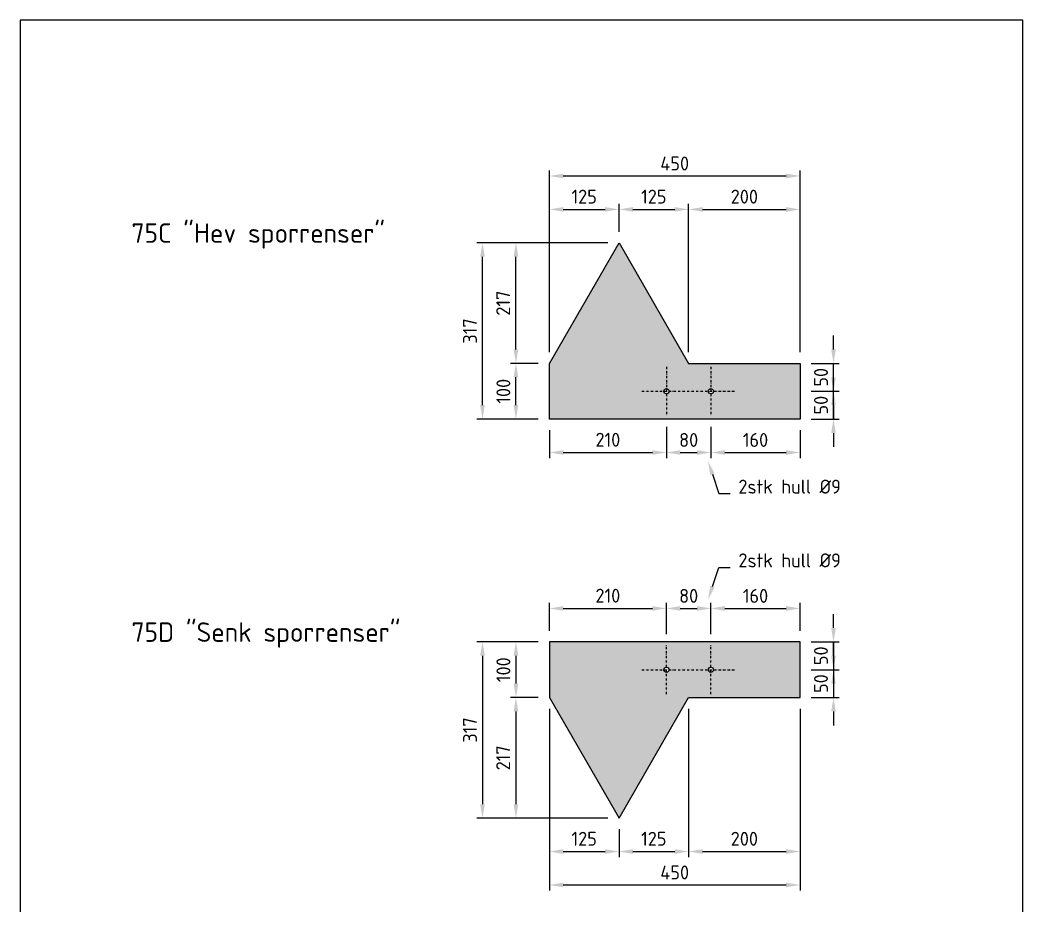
# Model space of a CAD drawing. Header units: millimetres. Extents: x 0 to 1800, y 0 to 2770.
# Drawn here: x 0 to 1800, y 1179 to 2770 of the extents above; entities that cross this region are included whole.
import ezdxf
from ezdxf import colors
from ezdxf.entities.mleader import LeaderData, LeaderLine
from ezdxf.math import Vec2, Vec3

# ---------------------------------------------------------------- set-up
doc = ezdxf.new("R2010")
doc.units = ezdxf.units.MM
doc.linetypes.add('DASHDOT', pattern=[8, 4, -2, 0, -2])
for name, color, linetype in [('DIM-ISO_1-10', 4, 'Continuous'), ('RAMME', 7, 'Continuous'), ('Skilt', 7, 'Continuous'), ('Skilt-kontur', 4, 'Continuous'), ('Tekst', 2, 'Continuous')]:
    doc.layers.add(name, color=color, linetype=linetype)
doc.layers.add('Hjelpelinjer', color=41, linetype='Continuous', plot=False)
doc.layers.add('Skravur-Gul', color=7, linetype='Continuous', true_color=0xffcc1f)
doc.styles.add('ISO25', font='ISO3098.shx')
doc.styles.add('ISO35', font='ISO3098.shx')
doc.dimstyles.new('DIM-ISO_1-10', dxfattribs={"dimscale": 10, "dimtxt": 2.5, "dimasz": 2.5, "dimexe": 1, "dimexo": 2, "dimgap": 1, "dimtad": 1, "dimdec": 0, "dimdsep": 46, "dimtxsty": 'ISO25', "dimcen": 0, "dimclrd": 256, "dimclre": 256, "dimclrt": 2, "dimadec": 0, "dimazin": 0, "dimtp": 0.1, "dimtm": 0.1, "dimtfac": 0.71, "dimtdec": 0, "dimtmove": 0, "dimatfit": 3, "dimfxl": 1, "dimtzin": 0, "dimarcsym": 0})

# ---------------------------------------------------------------- blocks, each defined once
blk = doc.blocks.new('*D12')
at = {"layer": 'Defpoints', "color": 0, "transparency": 16777216}
for p in [(1160, 1713.5), (950, 1653.5), (1160, 1647.4)]:
    blk.add_point(p, dxfattribs=at)
at = {"layer": 'DIM-ISO_1-10', "lineweight": -2, "transparency": 16777216}
for p, q in [((950, 1673.5), (950, 1723.5)), ((975, 1713.5), (1135, 1713.5)), ((1160, 1667.4), (1160, 1723.5))]:
    blk.add_line(p, q, dxfattribs=at)
at = {"layer": 'DIM-ISO_1-10', "transparency": 16777216}
for points in [[(975, 1717.7), (975, 1709.3), (950, 1713.5)], [(1135, 1717.7), (1135, 1709.3), (1160, 1713.5)]]:
    blk.add_solid(points, dxfattribs=at)
at = {"layer": 'DIM-ISO_1-10', "color": 2, "transparency": 16777216, "insert": (1055, 1736.4), "char_height": 25, "attachment_point": 5, "style": 'ISO25'}
blk.add_mtext('210', dxfattribs=at)
blk = doc.blocks.new('*D13')
at = {"layer": 'Defpoints', "color": 0, "transparency": 16777216}
for p in [(1240, 1713.5), (1160, 1647.4), (1240, 1647.4)]:
    blk.add_point(p, dxfattribs=at)
at = {"layer": 'DIM-ISO_1-10', "lineweight": -2, "transparency": 16777216}
for p, q in [((1160, 1667.4), (1160, 1723.5)), ((1185, 1713.5), (1215, 1713.5)), ((1240, 1667.4), (1240, 1723.5))]:
    blk.add_line(p, q, dxfattribs=at)
at = {"layer": 'DIM-ISO_1-10', "transparency": 16777216}
for points in [[(1185, 1717.7), (1185, 1709.3), (1160, 1713.5)], [(1215, 1717.7), (1215, 1709.3), (1240, 1713.5)]]:
    blk.add_solid(points, dxfattribs=at)
at = {"layer": 'DIM-ISO_1-10', "color": 2, "transparency": 16777216, "insert": (1200, 1736), "char_height": 25, "attachment_point": 5, "style": 'ISO25'}
blk.add_mtext('80', dxfattribs=at)
blk = doc.blocks.new('*D14')
at = {"layer": 'Defpoints', "color": 0, "transparency": 16777216}
for p in [(1400, 1713.5), (1240, 1647.4), (1400, 1653.5)]:
    blk.add_point(p, dxfattribs=at)
at = {"layer": 'DIM-ISO_1-10', "lineweight": -2, "transparency": 16777216}
for p, q in [((1240, 1667.4), (1240, 1723.5)), ((1265, 1713.5), (1375, 1713.5)), ((1400, 1673.5), (1400, 1723.5))]:
    blk.add_line(p, q, dxfattribs=at)
at = {"layer": 'DIM-ISO_1-10', "transparency": 16777216}
for points in [[(1265, 1717.7), (1265, 1709.3), (1240, 1713.5)], [(1375, 1717.7), (1375, 1709.3), (1400, 1713.5)]]:
    blk.add_solid(points, dxfattribs=at)
at = {"layer": 'DIM-ISO_1-10', "color": 2, "transparency": 16777216, "insert": (1320, 1736), "char_height": 25, "attachment_point": 5, "style": 'ISO25'}
blk.add_mtext('160', dxfattribs=at)
blk = doc.blocks.new('*D15')
at = {"layer": 'Defpoints', "color": 0, "transparency": 16777216}
for p in [(950, 1553.5), (1075, 1337), (1075, 1277)]:
    blk.add_point(p, dxfattribs=at)
at = {"layer": 'DIM-ISO_1-10', "lineweight": -2, "transparency": 16777216}
for p, q in [((950, 1533.5), (950, 1267)), ((1075, 1317), (1075, 1267)), ((975, 1277), (1050, 1277))]:
    blk.add_line(p, q, dxfattribs=at)
at = {"layer": 'DIM-ISO_1-10', "transparency": 16777216}
for points in [[(975, 1281.2), (975, 1272.8), (950, 1277)], [(1050, 1281.2), (1050, 1272.8), (1075, 1277)]]:
    blk.add_solid(points, dxfattribs=at)
at = {"layer": 'DIM-ISO_1-10', "color": 2, "transparency": 16777216, "insert": (1012.5, 1299.9), "char_height": 25, "attachment_point": 5, "style": 'ISO25'}
blk.add_mtext('125', dxfattribs=at)
blk = doc.blocks.new('*D16')
at = {"layer": 'Defpoints', "color": 0, "transparency": 16777216}
for p in [(1200, 1553.5), (1075, 1337), (1200, 1277)]:
    blk.add_point(p, dxfattribs=at)
at = {"layer": 'DIM-ISO_1-10', "lineweight": -2, "transparency": 16777216}
for p, q in [((1200, 1533.5), (1200, 1267)), ((1075, 1317), (1075, 1267)), ((1100, 1277), (1175, 1277))]:
    blk.add_line(p, q, dxfattribs=at)
at = {"layer": 'DIM-ISO_1-10', "transparency": 16777216}
for points in [[(1100, 1281.2), (1100, 1272.8), (1075, 1277)], [(1175, 1281.2), (1175, 1272.8), (1200, 1277)]]:
    blk.add_solid(points, dxfattribs=at)
at = {"layer": 'DIM-ISO_1-10', "color": 2, "transparency": 16777216, "insert": (1137.5, 1299.9), "char_height": 25, "attachment_point": 5, "style": 'ISO25'}
blk.add_mtext('125', dxfattribs=at)
blk = doc.blocks.new('*D17')
at = {"layer": 'Defpoints', "color": 0, "transparency": 16777216}
for p in [(1200, 1553.5), (1400, 1553.5), (1400, 1277)]:
    blk.add_point(p, dxfattribs=at)
at = {"layer": 'DIM-ISO_1-10', "lineweight": -2, "transparency": 16777216}
for p, q in [((1200, 1533.5), (1200, 1267)), ((1400, 1533.5), (1400, 1267)), ((1225, 1277), (1375, 1277))]:
    blk.add_line(p, q, dxfattribs=at)
at = {"layer": 'DIM-ISO_1-10', "transparency": 16777216}
for points in [[(1225, 1281.2), (1225, 1272.8), (1200, 1277)], [(1375, 1281.2), (1375, 1272.8), (1400, 1277)]]:
    blk.add_solid(points, dxfattribs=at)
at = {"layer": 'DIM-ISO_1-10', "color": 2, "transparency": 16777216, "insert": (1300, 1299.9), "char_height": 25, "attachment_point": 5, "style": 'ISO25'}
blk.add_mtext('200', dxfattribs=at)
blk = doc.blocks.new('*D18')
at = {"layer": 'Defpoints', "color": 0, "transparency": 16777216}
for p in [(950, 1653.5), (890, 1553.5), (950, 1553.5)]:
    blk.add_point(p, dxfattribs=at)
at = {"layer": 'DIM-ISO_1-10', "lineweight": -2, "transparency": 16777216}
for p, q in [((930, 1653.5), (880, 1653.5)), ((890, 1628.5), (890, 1578.5)), ((930, 1553.5), (880, 1553.5))]:
    blk.add_line(p, q, dxfattribs=at)
at = {"layer": 'DIM-ISO_1-10', "transparency": 16777216}
for points in [[(885.8, 1628.5), (894.2, 1628.5), (890, 1653.5)], [(885.8, 1578.5), (894.2, 1578.5), (890, 1553.5)]]:
    blk.add_solid(points, dxfattribs=at)
at = {"layer": 'DIM-ISO_1-10', "color": 2, "transparency": 16777216, "insert": (867.5, 1603.5), "char_height": 25, "attachment_point": 5, "rotation": 90, "style": 'ISO25'}
blk.add_mtext('100', dxfattribs=at)
blk = doc.blocks.new('*D19')
at = {"layer": 'Defpoints', "color": 0, "transparency": 16777216}
for p in [(950, 1553.5), (890, 1337), (1075, 1337)]:
    blk.add_point(p, dxfattribs=at)
at = {"layer": 'DIM-ISO_1-10', "lineweight": -2, "transparency": 16777216}
for p, q in [((930, 1553.5), (880, 1553.5)), ((890, 1528.5), (890, 1362)), ((1055, 1337), (880, 1337))]:
    blk.add_line(p, q, dxfattribs=at)
at = {"layer": 'DIM-ISO_1-10', "transparency": 16777216}
for points in [[(885.8, 1528.5), (894.2, 1528.5), (890, 1553.5)], [(885.8, 1362), (894.2, 1362), (890, 1337)]]:
    blk.add_solid(points, dxfattribs=at)
at = {"layer": 'DIM-ISO_1-10', "color": 2, "transparency": 16777216, "insert": (867.1, 1445.2), "char_height": 25, "attachment_point": 5, "rotation": 90, "style": 'ISO25'}
blk.add_mtext('217', dxfattribs=at)
blk = doc.blocks.new('*D20')
at = {"layer": 'Defpoints', "color": 0, "transparency": 16777216}
for p in [(950, 1653.5), (830, 1337), (1075, 1337)]:
    blk.add_point(p, dxfattribs=at)
at = {"layer": 'DIM-ISO_1-10', "lineweight": -2, "transparency": 16777216}
for p, q in [((930, 1653.5), (820, 1653.5)), ((830, 1628.5), (830, 1362)), ((1055, 1337), (820, 1337))]:
    blk.add_line(p, q, dxfattribs=at)
at = {"layer": 'DIM-ISO_1-10', "transparency": 16777216}
for points in [[(825.8, 1628.5), (834.2, 1628.5), (830, 1653.5)], [(825.8, 1362), (834.2, 1362), (830, 1337)]]:
    blk.add_solid(points, dxfattribs=at)
at = {"layer": 'DIM-ISO_1-10', "color": 2, "transparency": 16777216, "insert": (807.5, 1495.2), "char_height": 25, "attachment_point": 5, "rotation": 90, "style": 'ISO25'}
blk.add_mtext('317', dxfattribs=at)
blk = doc.blocks.new('*D21')
at = {"layer": 'Defpoints', "color": 0, "transparency": 16777216}
for p in [(950, 1553.5), (1400, 1553.5), (1400, 1217)]:
    blk.add_point(p, dxfattribs=at)
at = {"layer": 'DIM-ISO_1-10', "lineweight": -2, "transparency": 16777216}
for p, q in [((950, 1533.5), (950, 1207)), ((1400, 1533.5), (1400, 1207)), ((975, 1217), (1375, 1217))]:
    blk.add_line(p, q, dxfattribs=at)
at = {"layer": 'DIM-ISO_1-10', "transparency": 16777216}
for points in [[(975, 1221.2), (975, 1212.8), (950, 1217)], [(1375, 1221.2), (1375, 1212.8), (1400, 1217)]]:
    blk.add_solid(points, dxfattribs=at)
at = {"layer": 'DIM-ISO_1-10', "color": 2, "transparency": 16777216, "insert": (1175, 1239.5), "char_height": 25, "attachment_point": 5, "style": 'ISO25'}
blk.add_mtext('450', dxfattribs=at)
blk = doc.blocks.new('*D22')
at = {"layer": 'Defpoints', "color": 0, "transparency": 16777216}
for p in [(1400, 1653.5), (1400, 1603.5), (1460, 1603.5)]:
    blk.add_point(p, dxfattribs=at)
at = {"layer": 'DIM-ISO_1-10', "lineweight": -2, "transparency": 16777216}
for p, q in [((1460, 1678.5), (1460, 1703.5)), ((1420, 1653.5), (1470, 1653.5)), ((1460, 1653.5), (1460, 1603.5)), ((1420, 1603.5), (1470, 1603.5)), ((1460, 1578.5), (1460, 1553.5))]:
    blk.add_line(p, q, dxfattribs=at)
at = {"layer": 'DIM-ISO_1-10', "transparency": 16777216}
for points in [[(1455.8, 1678.5), (1464.2, 1678.5), (1460, 1653.5)], [(1455.8, 1578.5), (1464.2, 1578.5), (1460, 1603.5)]]:
    blk.add_solid(points, dxfattribs=at)
at = {"layer": 'DIM-ISO_1-10', "color": 2, "transparency": 16777216, "insert": (1437.5, 1628.5), "char_height": 25, "attachment_point": 5, "rotation": 90, "style": 'ISO25'}
blk.add_mtext('50', dxfattribs=at)
blk = doc.blocks.new('*D23')
at = {"layer": 'Defpoints', "color": 0, "transparency": 16777216}
for p in [(1400, 1603.5), (1400, 1553.5), (1460, 1553.5)]:
    blk.add_point(p, dxfattribs=at)
at = {"layer": 'DIM-ISO_1-10', "lineweight": -2, "transparency": 16777216}
for p, q in [((1460, 1628.5), (1460, 1653.5)), ((1420, 1603.5), (1470, 1603.5)), ((1460, 1603.5), (1460, 1553.5)), ((1420, 1553.5), (1470, 1553.5)), ((1460, 1528.5), (1460, 1503.5))]:
    blk.add_line(p, q, dxfattribs=at)
at = {"layer": 'DIM-ISO_1-10', "transparency": 16777216}
for points in [[(1455.8, 1628.5), (1464.2, 1628.5), (1460, 1603.5)], [(1455.8, 1528.5), (1464.2, 1528.5), (1460, 1553.5)]]:
    blk.add_solid(points, dxfattribs=at)
at = {"layer": 'DIM-ISO_1-10', "color": 2, "transparency": 16777216, "insert": (1437.5, 1578.5), "char_height": 25, "attachment_point": 5, "rotation": 90, "style": 'ISO25'}
blk.add_mtext('50', dxfattribs=at)
blk = doc.blocks.new('*D24')
at = {"layer": 'Defpoints', "color": 0, "transparency": 16777216}
for p in [(950, 2053.5), (1160, 2059.6), (1160, 1993.5)]:
    blk.add_point(p, dxfattribs=at)
at = {"layer": 'DIM-ISO_1-10', "lineweight": -2, "transparency": 16777216}
for p, q in [((1160, 2039.6), (1160, 1983.5)), ((950, 2033.5), (950, 1983.5)), ((975, 1993.5), (1135, 1993.5))]:
    blk.add_line(p, q, dxfattribs=at)
at = {"layer": 'DIM-ISO_1-10', "transparency": 16777216}
for points in [[(975, 1997.7), (975, 1989.3), (950, 1993.5)], [(1135, 1997.7), (1135, 1989.3), (1160, 1993.5)]]:
    blk.add_solid(points, dxfattribs=at)
at = {"layer": 'DIM-ISO_1-10', "color": 2, "transparency": 16777216, "insert": (1055, 2016.4), "char_height": 25, "attachment_point": 5, "style": 'ISO25'}
blk.add_mtext('210', dxfattribs=at)
blk = doc.blocks.new('*D25')
at = {"layer": 'Defpoints', "color": 0, "transparency": 16777216}
for p in [(1160, 2059.6), (1240, 2059.6), (1240, 1993.5)]:
    blk.add_point(p, dxfattribs=at)
at = {"layer": 'DIM-ISO_1-10', "lineweight": -2, "transparency": 16777216}
for p, q in [((1160, 2039.6), (1160, 1983.5)), ((1240, 2039.6), (1240, 1983.5)), ((1185, 1993.5), (1215, 1993.5))]:
    blk.add_line(p, q, dxfattribs=at)
at = {"layer": 'DIM-ISO_1-10', "transparency": 16777216}
for points in [[(1185, 1997.7), (1185, 1989.3), (1160, 1993.5)], [(1215, 1997.7), (1215, 1989.3), (1240, 1993.5)]]:
    blk.add_solid(points, dxfattribs=at)
at = {"layer": 'DIM-ISO_1-10', "color": 2, "transparency": 16777216, "insert": (1200, 2016), "char_height": 25, "attachment_point": 5, "style": 'ISO25'}
blk.add_mtext('80', dxfattribs=at)
blk = doc.blocks.new('*D26')
at = {"layer": 'Defpoints', "color": 0, "transparency": 16777216}
for p in [(1240, 2059.6), (1400, 2053.5), (1400, 1993.5)]:
    blk.add_point(p, dxfattribs=at)
at = {"layer": 'DIM-ISO_1-10', "lineweight": -2, "transparency": 16777216}
for p, q in [((1240, 2039.6), (1240, 1983.5)), ((1400, 2033.5), (1400, 1983.5)), ((1265, 1993.5), (1375, 1993.5))]:
    blk.add_line(p, q, dxfattribs=at)
at = {"layer": 'DIM-ISO_1-10', "transparency": 16777216}
for points in [[(1265, 1997.7), (1265, 1989.3), (1240, 1993.5)], [(1375, 1997.7), (1375, 1989.3), (1400, 1993.5)]]:
    blk.add_solid(points, dxfattribs=at)
at = {"layer": 'DIM-ISO_1-10', "color": 2, "transparency": 16777216, "insert": (1320, 2016), "char_height": 25, "attachment_point": 5, "style": 'ISO25'}
blk.add_mtext('160', dxfattribs=at)
blk = doc.blocks.new('*D27')
at = {"layer": 'Defpoints', "color": 0, "transparency": 16777216}
for p in [(1075, 2430), (1075, 2370), (950, 2153.5)]:
    blk.add_point(p, dxfattribs=at)
at = {"layer": 'DIM-ISO_1-10', "lineweight": -2, "transparency": 16777216}
for p, q in [((950, 2173.5), (950, 2440)), ((975, 2430), (1050, 2430)), ((1075, 2390), (1075, 2440))]:
    blk.add_line(p, q, dxfattribs=at)
at = {"layer": 'DIM-ISO_1-10', "transparency": 16777216}
for points in [[(975, 2434.2), (975, 2425.8), (950, 2430)], [(1050, 2434.2), (1050, 2425.8), (1075, 2430)]]:
    blk.add_solid(points, dxfattribs=at)
at = {"layer": 'DIM-ISO_1-10', "color": 2, "transparency": 16777216, "insert": (1012.5, 2452.9), "char_height": 25, "attachment_point": 5, "style": 'ISO25'}
blk.add_mtext('125', dxfattribs=at)
blk = doc.blocks.new('*D28')
at = {"layer": 'Defpoints', "color": 0, "transparency": 16777216}
for p in [(1200, 2430), (1075, 2370), (1200, 2153.5)]:
    blk.add_point(p, dxfattribs=at)
at = {"layer": 'DIM-ISO_1-10', "lineweight": -2, "transparency": 16777216}
for p, q in [((1075, 2390), (1075, 2440)), ((1100, 2430), (1175, 2430)), ((1200, 2173.5), (1200, 2440))]:
    blk.add_line(p, q, dxfattribs=at)
at = {"layer": 'DIM-ISO_1-10', "transparency": 16777216}
for points in [[(1100, 2434.2), (1100, 2425.8), (1075, 2430)], [(1175, 2434.2), (1175, 2425.8), (1200, 2430)]]:
    blk.add_solid(points, dxfattribs=at)
at = {"layer": 'DIM-ISO_1-10', "color": 2, "transparency": 16777216, "insert": (1137.5, 2452.9), "char_height": 25, "attachment_point": 5, "style": 'ISO25'}
blk.add_mtext('125', dxfattribs=at)
blk = doc.blocks.new('*D29')
at = {"layer": 'Defpoints', "color": 0, "transparency": 16777216}
for p in [(1400, 2430), (1200, 2153.5), (1400, 2153.5)]:
    blk.add_point(p, dxfattribs=at)
at = {"layer": 'DIM-ISO_1-10', "lineweight": -2, "transparency": 16777216}
for p, q in [((1200, 2173.5), (1200, 2440)), ((1225, 2430), (1375, 2430)), ((1400, 2173.5), (1400, 2440))]:
    blk.add_line(p, q, dxfattribs=at)
at = {"layer": 'DIM-ISO_1-10', "transparency": 16777216}
for points in [[(1225, 2434.2), (1225, 2425.8), (1200, 2430)], [(1375, 2434.2), (1375, 2425.8), (1400, 2430)]]:
    blk.add_solid(points, dxfattribs=at)
at = {"layer": 'DIM-ISO_1-10', "color": 2, "transparency": 16777216, "insert": (1300, 2452.9), "char_height": 25, "attachment_point": 5, "style": 'ISO25'}
blk.add_mtext('200', dxfattribs=at)
blk = doc.blocks.new('*D30')
at = {"layer": 'Defpoints', "color": 0, "transparency": 16777216}
for p in [(890, 2153.5), (950, 2153.5), (950, 2053.5)]:
    blk.add_point(p, dxfattribs=at)
at = {"layer": 'DIM-ISO_1-10', "lineweight": -2, "transparency": 16777216}
for p, q in [((930, 2153.5), (880, 2153.5)), ((890, 2078.5), (890, 2128.5)), ((930, 2053.5), (880, 2053.5))]:
    blk.add_line(p, q, dxfattribs=at)
at = {"layer": 'DIM-ISO_1-10', "transparency": 16777216}
for points in [[(885.8, 2128.5), (894.2, 2128.5), (890, 2153.5)], [(885.8, 2078.5), (894.2, 2078.5), (890, 2053.5)]]:
    blk.add_solid(points, dxfattribs=at)
at = {"layer": 'DIM-ISO_1-10', "color": 2, "transparency": 16777216, "insert": (867.5, 2103.5), "char_height": 25, "attachment_point": 5, "rotation": 90, "style": 'ISO25'}
blk.add_mtext('100', dxfattribs=at)
blk = doc.blocks.new('*D7')
at = {"layer": 'Defpoints', "color": 0, "transparency": 16777216}
for p in [(890, 2370), (1075, 2370), (950, 2153.5)]:
    blk.add_point(p, dxfattribs=at)
at = {"layer": 'DIM-ISO_1-10', "lineweight": -2, "transparency": 16777216}
for p, q in [((1055, 2370), (880, 2370)), ((890, 2178.5), (890, 2345)), ((930, 2153.5), (880, 2153.5))]:
    blk.add_line(p, q, dxfattribs=at)
at = {"layer": 'DIM-ISO_1-10', "transparency": 16777216}
for points in [[(885.8, 2345), (894.2, 2345), (890, 2370)], [(885.8, 2178.5), (894.2, 2178.5), (890, 2153.5)]]:
    blk.add_solid(points, dxfattribs=at)
at = {"layer": 'DIM-ISO_1-10', "color": 2, "transparency": 16777216, "insert": (867.1, 2261.7), "char_height": 25, "attachment_point": 5, "rotation": 90, "style": 'ISO25'}
blk.add_mtext('217', dxfattribs=at)
blk = doc.blocks.new('*D8')
at = {"layer": 'Defpoints', "color": 0, "transparency": 16777216}
for p in [(830, 2370), (1075, 2370), (950, 2053.5)]:
    blk.add_point(p, dxfattribs=at)
at = {"layer": 'DIM-ISO_1-10', "lineweight": -2, "transparency": 16777216}
for p, q in [((1055, 2370), (820, 2370)), ((830, 2078.5), (830, 2345)), ((930, 2053.5), (820, 2053.5))]:
    blk.add_line(p, q, dxfattribs=at)
at = {"layer": 'DIM-ISO_1-10', "transparency": 16777216}
for points in [[(825.8, 2345), (834.2, 2345), (830, 2370)], [(825.8, 2078.5), (834.2, 2078.5), (830, 2053.5)]]:
    blk.add_solid(points, dxfattribs=at)
at = {"layer": 'DIM-ISO_1-10', "color": 2, "transparency": 16777216, "insert": (807.5, 2211.7), "char_height": 25, "attachment_point": 5, "rotation": 90, "style": 'ISO25'}
blk.add_mtext('317', dxfattribs=at)
blk = doc.blocks.new('*D9')
at = {"layer": 'Defpoints', "color": 0, "transparency": 16777216}
for p in [(1400, 2490), (950, 2153.5), (1400, 2153.5)]:
    blk.add_point(p, dxfattribs=at)
at = {"layer": 'DIM-ISO_1-10', "lineweight": -2, "transparency": 16777216}
for p, q in [((950, 2173.5), (950, 2500)), ((975, 2490), (1375, 2490)), ((1400, 2173.5), (1400, 2500))]:
    blk.add_line(p, q, dxfattribs=at)
at = {"layer": 'DIM-ISO_1-10', "transparency": 16777216}
for points in [[(975, 2494.2), (975, 2485.8), (950, 2490)], [(1375, 2494.2), (1375, 2485.8), (1400, 2490)]]:
    blk.add_solid(points, dxfattribs=at)
at = {"layer": 'DIM-ISO_1-10', "color": 2, "transparency": 16777216, "insert": (1175, 2512.5), "char_height": 25, "attachment_point": 5, "style": 'ISO25'}
blk.add_mtext('450', dxfattribs=at)
blk = doc.blocks.new('*D10')
at = {"layer": 'Defpoints', "color": 0, "transparency": 16777216}
for p in [(1400, 2103.5), (1460, 2103.5), (1400, 2053.5)]:
    blk.add_point(p, dxfattribs=at)
at = {"layer": 'DIM-ISO_1-10', "lineweight": -2, "transparency": 16777216}
for p, q in [((1460, 2128.5), (1460, 2153.5)), ((1420, 2103.5), (1470, 2103.5)), ((1460, 2053.5), (1460, 2103.5)), ((1420, 2053.5), (1470, 2053.5)), ((1460, 2028.5), (1460, 2003.5))]:
    blk.add_line(p, q, dxfattribs=at)
at = {"layer": 'DIM-ISO_1-10', "transparency": 16777216}
for points in [[(1455.8, 2128.5), (1464.2, 2128.5), (1460, 2103.5)], [(1455.8, 2028.5), (1464.2, 2028.5), (1460, 2053.5)]]:
    blk.add_solid(points, dxfattribs=at)
at = {"layer": 'DIM-ISO_1-10', "color": 2, "transparency": 16777216, "insert": (1437.5, 2078.5), "char_height": 25, "attachment_point": 5, "rotation": 90, "style": 'ISO25'}
blk.add_mtext('50', dxfattribs=at)
blk = doc.blocks.new('*D11')
at = {"layer": 'Defpoints', "color": 0, "transparency": 16777216}
for p in [(1400, 2153.5), (1460, 2153.5), (1400, 2103.5)]:
    blk.add_point(p, dxfattribs=at)
at = {"layer": 'DIM-ISO_1-10', "lineweight": -2, "transparency": 16777216}
for p, q in [((1460, 2178.5), (1460, 2203.5)), ((1420, 2153.5), (1470, 2153.5)), ((1460, 2103.5), (1460, 2153.5)), ((1420, 2103.5), (1470, 2103.5)), ((1460, 2078.5), (1460, 2053.5))]:
    blk.add_line(p, q, dxfattribs=at)
at = {"layer": 'DIM-ISO_1-10', "transparency": 16777216}
for points in [[(1455.8, 2178.5), (1464.2, 2178.5), (1460, 2153.5)], [(1455.8, 2078.5), (1464.2, 2078.5), (1460, 2103.5)]]:
    blk.add_solid(points, dxfattribs=at)
at = {"layer": 'DIM-ISO_1-10', "color": 2, "transparency": 16777216, "insert": (1437.5, 2128.5), "char_height": 25, "attachment_point": 5, "rotation": 90, "style": 'ISO25'}
blk.add_mtext('50', dxfattribs=at)

msp = doc.modelspace()

# ---------------------------------------------------------------- hatches: boundary and pattern name
at = {"layer": 'Skravur-Gul'}
h = msp.add_hatch(color=256, dxfattribs=at)
h.dxf.hatch_style = 1
edge = h.paths.add_edge_path(flags=16)
edge.add_arc((1160, 2103.5), 4.5, 0, 360)
edge = h.paths.add_edge_path(flags=16)
edge.add_arc((1240, 2103.5), 4.5, 0, 360)
h.paths.add_polyline_path([(1400, 2053.5), (950, 2053.5), (950, 2153.5), (1075, 2370), (1200, 2153.5), (1400, 2153.5)])
h = msp.add_hatch(color=256, dxfattribs=at)
h.dxf.hatch_style = 1
edge = h.paths.add_edge_path(flags=16)
edge.add_arc((1160, 1603.5), 4.5, 0, 360)
edge = h.paths.add_edge_path(flags=16)
edge.add_arc((1240, 1603.5), 4.5, 0, 360)
h.paths.add_polyline_path([(1400, 1653.5), (950, 1653.5), (950, 1553.5), (1075, 1337), (1200, 1553.5), (1400, 1553.5)])

# ---------------------------------------------------------------- linework, layer by layer
at = {"layer": 'Hjelpelinjer', "linetype": 'DASHDOT'}
for p, q in [((1160, 2147.4), (1160, 2059.6)), ((1240, 2147.4), (1240, 2059.6)), ((1116.1, 2103.5), (1283.9, 2103.5)), ((1160, 1559.6), (1160, 1647.4)), ((1240, 1559.6), (1240, 1647.4)), ((1116.1, 1603.5), (1283.9, 1603.5))]:
    msp.add_line(p, q, dxfattribs=at)
at = {"layer": 'RAMME'}
msp.add_lwpolyline([(0, 0), (1800, 0), (1800, 2770), (0, 2770)], close=True, dxfattribs=at)
at = {"layer": 'Skilt'}
for points in [[(1400, 2053.5), (950, 2053.5), (950, 2153.5), (1075, 2370), (1200, 2153.5), (1400, 2153.5)], [(1400, 1653.5), (950, 1653.5), (950, 1553.5), (1075, 1337), (1200, 1553.5), (1400, 1553.5)]]:
    msp.add_lwpolyline(points, close=True, dxfattribs=at)
at = {"layer": 'Skilt-kontur'}
for centre in [(1160, 2103.5), (1240, 2103.5), (1160, 1603.5), (1240, 1603.5)]:
    msp.add_circle(centre, 4.5, dxfattribs=at)

# ---------------------------------------------------------------- texts
at = {"layer": 'Tekst', "color": 7, "style": 'ISO35'}
for s, p in [('75C "Hev sporrenser"', (200, 2370)), ('75D "Senk sporrenser"', (200, 1653.5))]:
    msp.add_text(s, height=35, dxfattribs=at).set_placement(p)

# ---------------------------------------------------------------- dimensions: what is measured, and where the dimension line sits
at = {"layer": 'DIM-ISO_1-10'}
for base, p1, p2, picture, middle in [((1400, 2490), (950, 2153.5), (1400, 2153.5), '*D9', (1175, 2512.5)), ((1075, 2430), (950, 2153.5), (1075, 2370), '*D27', (1012.5, 2452.9)), ((1160, 1993.5), (950, 2053.5), (1160, 2059.6), '*D24', (1055, 2016.4)), ((1160, 1713.5), (950, 1653.5), (1160, 1647.4), '*D12', (1055, 1736.4)), ((1075, 1277), (950, 1553.5), (1075, 1337), '*D15', (1012.5, 1299.9)), ((1400, 1217), (950, 1553.5), (1400, 1553.5), '*D21', (1175, 1239.5))]:
    dim = msp.add_linear_dim(base=base, p1=p1, p2=p2, dimstyle='DIM-ISO_1-10', dxfattribs=at)
    dim.commit()
    dim.dimension.update_dxf_attribs({"geometry": picture, "text_midpoint": middle})
for base, p1, p2, picture, middle in [((1200, 2430), (1075, 2370), (1200, 2153.5), '*D28', (1137.5, 2452.9)), ((1400, 2430), (1200, 2153.5), (1400, 2153.5), '*D29', (1300, 2452.9)), ((1240, 1993.5), (1160, 2059.6), (1240, 2059.6), '*D25', (1200, 2016)), ((1400, 1993.5), (1240, 2059.6), (1400, 2053.5), '*D26', (1320, 2016)), ((1240, 1713.5), (1160, 1647.4), (1240, 1647.4), '*D13', (1200, 1736)), ((1400, 1713.5), (1240, 1647.4), (1400, 1653.5), '*D14', (1320, 1736)), ((1200, 1277), (1075, 1337), (1200, 1553.5), '*D16', (1137.5, 1299.9)), ((1400, 1277), (1200, 1553.5), (1400, 1553.5), '*D17', (1300, 1299.9))]:
    dim = msp.add_linear_dim(base=base, p1=p1, p2=p2, dimstyle='DIM-ISO_1-10', override={"dimtmove": 1}, dxfattribs=at)
    dim.commit()
    dim.dimension.update_dxf_attribs({"geometry": picture, "text_midpoint": middle})
for base, p1, p2, angle, picture, middle in [((830, 2370), (950, 2053.4936), (1075, 2370), 270, '*D8', (807.5, 2211.7468)), ((890, 2153.5), (950, 2053.5), (950, 2153.5), 270, '*D30', (867.5, 2103.5)), ((1460, 2103.5), (1400, 2053.5), (1400, 2103.5), 270, '*D10', (1437.5, 2078.5)), ((1460, 1603.5), (1400, 1653.5), (1400, 1603.5), 90, '*D22', (1437.5, 1628.5)), ((830, 1336.9873), (950, 1653.4936), (1075, 1336.9873), 90, '*D20', (807.5, 1495.2405)), ((890, 1553.5), (950, 1653.5), (950, 1553.5), 90, '*D18', (867.5, 1603.5))]:
    dim = msp.add_linear_dim(base=base, p1=p1, p2=p2, angle=angle, dimstyle='DIM-ISO_1-10', dxfattribs=at)
    dim.commit()
    dim.dimension.update_dxf_attribs({"geometry": picture, "text_midpoint": middle})
for base, p1, p2, angle, picture, middle in [((890, 2370), (950, 2153.4936), (1075, 2370), 270, '*D7', (867.0669, 2261.7468)), ((1460, 2153.5), (1400, 2103.5), (1400, 2153.5), 270, '*D11', (1437.5, 2128.5)), ((1460, 1553.5), (1400, 1603.5), (1400, 1553.5), 90, '*D23', (1437.5, 1578.5)), ((890, 1336.9873), (950, 1553.4936), (1075, 1336.9873), 90, '*D19', (867.0669, 1445.2405))]:
    dim = msp.add_linear_dim(base=base, p1=p1, p2=p2, angle=angle, dimstyle='DIM-ISO_1-10', override={"dimtmove": 1}, dxfattribs=at)
    dim.commit()
    dim.dimension.update_dxf_attribs({"geometry": picture, "text_midpoint": middle})

# ---------------------------------------------------------------- leaders
ml = msp.add_multileader_mtext('Standard', dxfattribs=at)
ml.set_content('2stk hull %%C9', color=2, style='ISO25')
ml.set_leader_properties()
ml.build(insert=Vec2(0, 0))
ml.multileader.update_dxf_attribs({"text_left_attachment_type": 7, "text_right_attachment_type": 7, "text_top_attachment_type": 10, "text_bottom_attachment_type": 10, "dogleg_length": 2, "arrow_head_size": 25, "scale": 10})
ctx = ml.context
ctx.base_point, ctx.scale, ctx.char_height, ctx.arrow_head_size, ctx.landing_gap_size, ctx.plane_origin = Vec3(1274.3, 1919.7), 10, 25, 25, 15, Vec3(1226.6, 2017.4)
ctx.left_attachment, ctx.right_attachment, ctx.top_attachment, ctx.bottom_attachment = 7, 7, 10, 10
notes = []
notes.append((ctx, [(0, (1, 1, 0), (1254.3, 1919.7), (1, 0), 20, [(0, [(1234.7, 1978)], 0, [])])]))
ctx.mtext.insert, ctx.mtext.flow_direction = Vec3(1289.3, 1944.7), 5
ml = msp.add_multileader_mtext('Standard', dxfattribs=at)
ml.set_content('2stk hull %%C9', color=2, style='ISO25')
ml.set_leader_properties()
ml.build(insert=Vec2(0, 0))
ml.multileader.update_dxf_attribs({"text_left_attachment_type": 7, "text_right_attachment_type": 7, "text_top_attachment_type": 10, "text_bottom_attachment_type": 10, "dogleg_length": 2, "arrow_head_size": 25, "scale": 10})
ctx = ml.context
ctx.base_point, ctx.scale, ctx.char_height, ctx.arrow_head_size, ctx.landing_gap_size, ctx.plane_origin = Vec3(1274.3, 1787.3), 10, 25, 25, 15, Vec3(1226.6, 1689.5)
ctx.left_attachment, ctx.right_attachment, ctx.top_attachment, ctx.bottom_attachment = 7, 7, 10, 10
notes.append((ctx, [(0, (1, 1, 0), (1254.3, 1787.3), (1, 0), 20, [(0, [(1234.7, 1729)], 0, [])])]))
ctx.mtext.insert, ctx.mtext.flow_direction = Vec3(1289.3, 1812.3), 5
for ctx, leaders in notes:
    for number, flags, end, landing, length, lines in leaders:
        leader = LeaderData()
        leader.index, (leader.has_last_leader_line, leader.has_dogleg_vector, leader.attachment_direction) = number, flags
        leader.last_leader_point, leader.dogleg_vector, leader.dogleg_length = Vec3(end), Vec3(landing), length
        for number, points, colour, breaks in lines:
            line = LeaderLine()
            line.index, line.vertices, line.color, line.breaks = number, Vec3.list(points), colors.encode_raw_color(colour), breaks
            leader.lines.append(line)
        ctx.leaders.append(leader)

doc.saveas('drawing.dxf')
